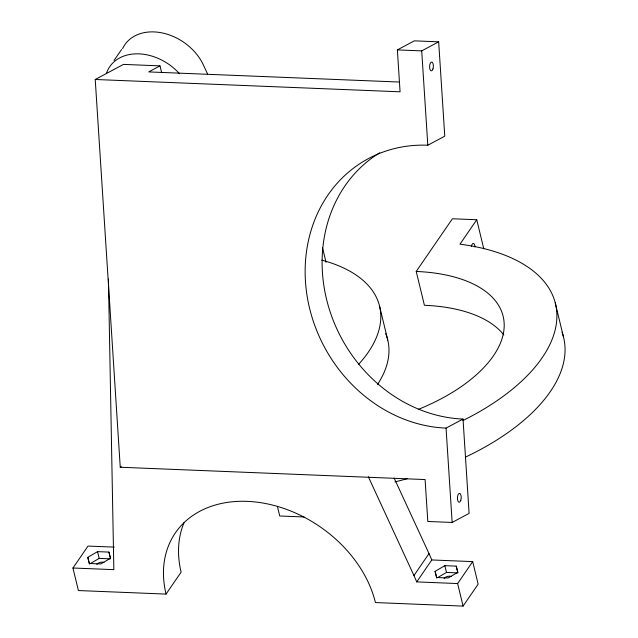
<?xml version="1.0" encoding="UTF-8"?>
<svg xmlns="http://www.w3.org/2000/svg" width="638" height="638" viewBox="0 0 638 638"><rect width="100%" height="100%" fill="white"/><g stroke="black" fill="none" stroke-linecap="round" stroke-linejoin="round"><path stroke-width="0.96" d="M114.058 60.45L121.595 49.477M472.694 561.607L457.629 583.555L416.726 581.896L431.798 559.957L472.694 561.607L478.149 584.153L463.084 606.1L375.431 602.559A115.661 86.912 34.5 0 0 247.281 501.364A115.661 86.912 34.5 0 0 166.047 594.09L78.402 590.549L72.947 568.003L88.012 546.056L114.306 547.117M166.047 594.09L181.12 572.15A115.661 86.912 34.5 0 1 184.127 522.49M503.853 334.982A145.241 73.498 -13.6 0 0 424.406 305.283L416.223 271.461L452.406 218.762L476.753 219.751L483.764 248.74M476.753 219.751L459.974 244.179A199.04 100.716 -13.6 0 1 462.877 420.578M416.726 581.896L413.95 575.54L429.015 553.593L394.18 478.157M87.781 557.325L97.542 551.631L108.931 552.093L110.557 558.242L100.796 563.936L89.408 563.482L87.781 557.325L89.416 564.088M90.229 563.617L99.177 558.394L109.616 558.816M435.084 571.361L444.845 565.667L456.234 566.129L457.861 572.286L448.099 577.98L436.711 577.518L435.084 571.361L436.727 578.124M437.54 577.653L446.488 572.43L457.869 572.892L456.234 566.129M379.754 152.769A145.241 127.696 61.9 0 0 329.36 309.398A145.241 127.696 61.9 0 0 463.021 419.054L469.105 513.399L452.151 522.45L427.803 521.469L425.099 479.561L120.247 467.239L95.229 79.487L123.485 64.398L160.01 65.873L161.645 72.628M160.01 65.873L148.702 71.911L399.276 82.039M95.229 79.487L400.074 91.808L397.37 49.9L414.325 40.848L438.673 41.829L444.766 136.173L427.803 145.225A145.241 127.696 61.9 0 0 305.458 281.35A145.241 127.696 61.9 0 0 446.058 428.106L452.151 522.45M397.37 49.9L421.718 50.888L438.673 41.829M120.247 467.239L121.308 466.673M446.058 428.106L463.021 419.054M304.079 516.971L279.731 515.99L277.394 506.325M72.947 568.003L113.843 569.654L108.436 279.013M207.565 74.024L203.418 65.044A47.068 35.369 34.5 0 0 161.932 32.873A47.068 35.369 34.5 0 0 122.576 48.711M368.333 476.745L413.95 575.54M429.015 553.593L431.798 559.957M555.22 302.819L563.402 336.641M457.629 583.555L463.084 606.1M444.845 565.667L446.488 572.43M379.594 306.296L387.776 340.118M322.549 247.887L326.058 262.377M108.931 552.093L110.565 558.856M97.542 551.631L99.177 558.394M421.718 50.888L427.803 145.225M106.363 73.577A47.068 35.369 34.5 0 1 137.258 53.823A47.068 35.369 34.5 0 1 179.501 73.713M444.096 578.427A4.434 2.249 -13.6 0 1 451.289 576.457M96.785 564.391A4.434 2.249 -13.6 0 1 103.978 562.421M471.386 246.523A4.434 1.882 -87.7 0 1 473.388 243.461A4.434 1.882 -87.7 0 1 474.999 247.018M416.223 271.461A145.241 73.498 -13.6 0 1 504.195 324.622A145.241 73.498 -13.6 0 1 418.392 409.365M562.022 332.167A199.04 100.716 -13.6 0 1 465.804 456.952M407.06 478.739A199.04 100.716 -13.6 0 1 394.89 481.929M385.663 333.61A169.453 85.747 -13.6 0 1 377.536 384.435M321.799 260.129A169.453 85.747 -13.6 0 1 358.556 364.37M460.819 500.256A4.434 1.882 -87.7 0 0 459.591 493.389A4.434 1.882 -87.7 0 0 457.582 499.801A4.434 1.882 -87.7 0 0 460.819 500.256M432.979 68.904A4.434 1.882 -87.7 0 0 431.751 62.038A4.434 1.882 -87.7 0 0 429.749 68.449A4.434 1.882 -87.7 0 0 432.979 68.904"/></g></svg>
